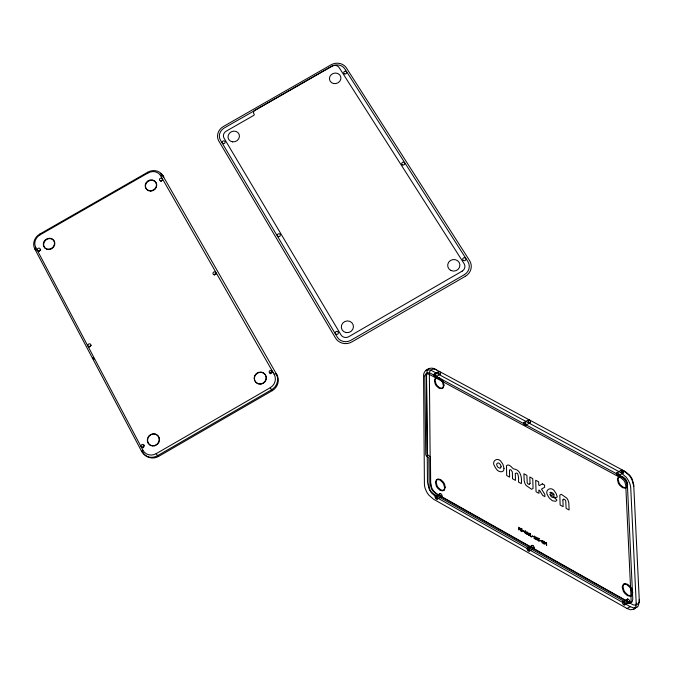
<?xml version="1.0" encoding="UTF-8"?>
<svg xmlns="http://www.w3.org/2000/svg" width="673" height="673" viewBox="0 0 673 673"><rect width="100%" height="100%" fill="white"/><g stroke="black" fill="none" stroke-linecap="round" stroke-linejoin="round"><path stroke-width="1.01" d="M424.882 375.946L425.504 374.398A2.019 1.952 -7.9 0 1 426.707 373.7L428.945 374.18L621.061 477.998L623.543 480.11A10.675 10.196 27.1 0 1 624.906 482.23L625.755 485.309L631.139 600.316L630.525 602.697A2.229 2.12 41.4 0 1 629.247 603.445M534.32 536.549C533.05 534.959 537.247 537.693 534.497 538.198L535.506 539.157L533.958 538.282L534.858 537.298M39.825 234.053L39.951 234.894A9.607 8.699 -38.4 0 0 35.719 247.353L34.777 248.926L141.7 451.49L142.836 452.18A12.08 11.433 -49.1 0 0 158.651 456.361L272.178 390.702A11.963 11.475 -34.7 0 0 276.839 374.718L162.773 175.552A11.399 10.389 -30.8 0 0 147.757 172.212L39.825 234.053A11.475 10.389 -38.4 0 0 34.777 248.926L36.207 250.263M635.278 607.643L635.085 607.938A4.787 4.551 41.7 0 1 633.697 609.233L630.542 609.763L627.059 608.518L433.454 499.164L428.869 495.151A21.435 21.166 12.2 0 1 425.858 490.137A16.413 16.219 11.2 0 1 424.411 483.996L423.569 375.862C423.073 370.234 430.518 366.129 435.145 369.149L625.419 471.655L629.785 475.365A18.768 17.935 27.1 0 1 632.183 479.083L633.697 484.493L639.35 601.797L638.054 606.331L633.697 609.242M156.161 453.678L270.243 387.707A10.053 9.641 -34.7 0 0 274.163 374.281L276.182 373.759A12.005 11.517 -34.7 0 1 271.505 389.793L157.566 455.68L156.161 453.678A10.154 9.607 -49 0 1 142.878 450.17L141.7 451.49A12.122 11.466 -49.1 0 0 157.566 455.68L158.651 456.361M429.063 368.644L427.128 370.882L426.531 374.146L427.481 482.238L428.987 488.59A21.553 21.267 12.5 0 0 431.595 492.981L436.491 497.397L630.206 606.676L633.73 607.921L636.894 607.349M443.339 490.533L443.97 490.163M442.085 388.363L442.75 387.976M435.742 377.948L436.382 377.578M623.509 584.4L624.258 583.962A2.372 2.263 39.8 0 1 625.007 583.693L627.631 584.299L630.34 586.679A11.777 11.222 40.8 0 1 631.829 589.052L632.771 592.72L631.981 595.176A2.339 2.229 40.5 0 1 630.761 595.815L628.018 595.134L625.234 592.568A11.786 11.205 39.4 0 1 623.863 590.271L623.005 586.763L623.795 584.324A2.33 2.221 39.7 0 1 624.258 583.962M630.929 595.883L631.518 595.538M622.811 601.881L627.446 599.163M624.687 604.884L629.179 602.251M629.962 603.185L631.611 602.217M627.059 608.518L630.206 606.676M616.72 473.599A0.976 0.934 25.4 0 1 616.939 472.69L621.499 470.09A0.976 0.934 25.2 0 1 622.432 470.259L622.811 470.503A2.835 2.709 25.4 0 1 623.535 471.63L623.61 471.916A1.026 0.976 25.4 0 1 623.375 472.968A0.976 0.934 25.4 0 1 622.399 472.749M426.076 370.369L427.986 369.805L430.476 370.133A9.935 9.632 -7.7 0 1 432.175 370.873L620.817 472.614L623.879 470.822L629.104 475.264A22.445 21.46 27.3 0 1 631.972 479.714L633.781 486.184M618.798 475.567L623.333 472.926M618.622 476.854L619.353 476.425A2.297 2.196 26.1 0 1 620.085 476.164L622.66 476.72L625.31 478.983A11.407 10.903 27 0 1 626.765 481.245L627.682 484.762L626.908 487.126A2.271 2.162 27.1 0 1 626.454 487.479L625.873 487.816M532.006 545.424L527.447 548.091A1.026 1.001 38.3 0 1 528.465 548.36M528.196 550.724A1.026 1.001 38.4 0 0 529.23 551.061L533.58 548.453M530.459 421.71L530.383 421.433A2.742 2.65 13 0 0 529.693 420.339L529.365 420.07A0.942 0.909 12.9 0 0 528.414 419.893L523.981 422.526A0.993 0.959 12.8 0 1 524.974 422.779M525.706 425.286L530.164 422.694A0.993 0.959 13.1 0 0 530.391 421.727M436.752 479.706L437.475 479.285M435.515 496.237L439.999 493.629A0.942 0.934 16.1 0 1 440.891 493.805L441.252 494.041A2.734 2.709 16.5 0 1 441.917 495.16M436.205 498.794A0.993 0.976 17 0 0 437.206 499.122L441.48 496.565M426.034 373.952L427.591 373.052A2.019 1.952 -7.6 0 1 428.247 372.808L430.501 373.279L622.676 477.056L625.15 479.176A10.675 10.196 27 0 1 626.513 481.296L627.371 484.367L632.78 599.357L632.166 601.738A2.229 2.12 41.2 0 1 630.887 602.486L629.062 602.2A5.468 5.199 40.9 0 1 628.447 601.898L434.994 492.905L432.663 490.81A10.238 10.12 11.7 0 1 431.418 488.724L430.703 485.696L430.426 457.472A1.565 1.548 -0.5 0 0 429.769 456.445L428.272 455.335A5.182 5.098 -0.3 0 1 427.33 453.753L426.404 375.652A4.955 4.795 -7.1 0 1 426.438 375.046L427.061 373.498A2.019 1.952 -7.6 0 1 427.591 373.052M434.253 374.095L438.628 371.555A0.917 0.892 -5.8 0 1 439.503 371.715L439.856 371.933A2.667 2.583 -5.9 0 1 440.504 372.993L440.571 373.271M435.212 374.331A0.967 0.934 -6.5 0 0 434.236 374.037A0.917 0.892 -6.4 0 0 433.976 374.92L434.009 375.324A2.667 2.583 -6.1 0 0 434.665 376.384L434.876 376.569A0.967 0.934 -6.2 0 0 435.902 376.83L440.268 374.23A0.967 0.934 -5.6 0 0 440.512 373.288M39.951 234.894L148.102 172.927A9.548 8.699 -30.8 0 1 160.67 175.729L162.773 175.552L163.775 177.134A11.357 10.364 -30.8 0 0 160.393 173.684M526.749 533.066L527.338 532.898M542.127 541.698L542.716 541.529M544.053 542.783L544.642 542.615M526.757 533.403L527.346 533.235M542.135 542.026L542.724 541.866M544.062 543.111L544.659 542.943M629.263 603.437L627.413 603.168A5.468 5.199 41 0 1 626.799 602.865L433.404 493.831L431.073 491.736A10.238 10.129 11.6 0 1 429.837 489.65L429.122 486.621L428.852 458.389A1.565 1.548 -1 0 0 428.196 457.362L426.699 456.252A5.182 5.098 -0.7 0 1 425.757 454.67L424.848 376.552A4.947 4.795 -7.3 0 1 424.882 375.946M534.488 536.448L534.951 537.046M528.827 533.26C531.51 534.892 526.572 531.14 528.97 534.412A1.842 1.792 35.4 0 1 529.331 534.791L529.407 535.069M529.205 535.237L528.162 534.244M436.575 369.923C433.404 367.525 428.751 370.083 429.374 374.095L430.384 482.213L431.637 487.53A18.02 17.784 12.4 0 0 433.824 491.206L437.921 494.891L631.619 604.026C635.026 606.802 640.174 603.975 639.249 599.559M550.077 494.605L555.831 497.776L557.261 496.943L556.386 494.167A12.476 12.097 27.6 0 0 555.006 491.904C552.011 485.637 543.666 489.641 547.898 495.707A12.476 12.055 26.5 0 0 549.462 498.213L552.331 500.72L555.385 501.292A2.456 2.381 27.9 0 0 556.403 500.72L556.924 500.005L553.988 497.389A1.06 1.026 27.4 0 1 553.484 497.675L551.759 497.103A4.989 4.82 26.8 0 1 550.093 494.605M519.421 528.002L519.438 528.818M620.817 472.614L626.1 477.14A22.402 21.427 27.5 0 1 628.977 481.675A17.119 16.362 27.4 0 1 630.744 487.975L636.195 603.168M622.365 472.791L622.02 472.513A2.835 2.709 25.2 0 1 621.297 471.386L621.221 471.1A1.026 0.976 25.2 0 1 621.457 470.048M439.36 374.104L439.04 373.851A2.667 2.583 -5.5 0 1 438.392 372.783L438.325 372.514M628.439 599.323L628.792 599.609A2.944 2.801 41.5 0 1 629.533 600.804L629.617 601.107M628.338 602.007L627.985 601.712A2.953 2.801 41.2 0 1 627.236 600.518L627.16 600.223M532.957 545.576L533.302 545.853A2.835 2.759 37.8 0 1 534.009 547.014L534.076 547.3M440.748 496.304L440.42 496.035A2.734 2.709 16.5 0 1 439.755 494.916L439.688 494.63M617.73 475.348L617.494 475.155A2.835 2.709 25.5 0 1 616.771 474.028L616.67 473.607M525.024 422.737L525.243 422.922A2.742 2.65 12.9 0 1 525.933 424.024L526.017 424.427A0.942 0.909 13 0 1 525.748 425.319M524.662 425.075L524.444 424.89A2.742 2.65 12.9 0 1 523.754 423.788L523.67 423.384A0.942 0.909 12.8 0 1 523.939 422.493M435.263 374.289L435.481 374.474A2.667 2.583 -6.6 0 1 436.129 375.534L436.205 375.929A0.917 0.892 -6.3 0 1 435.927 376.804M623.585 604.64L623.341 604.43A2.944 2.801 41.7 0 1 622.601 603.235L622.5 602.798A1.01 0.967 41.8 0 1 622.769 601.839M528.515 548.318L528.742 548.52A2.835 2.759 38.6 0 1 529.441 549.673L529.533 550.102M528.145 550.766L527.918 550.564A2.835 2.759 38.1 0 1 527.22 549.412L527.127 548.983A0.976 0.951 38.2 0 1 527.405 548.049M436.146 498.836L435.927 498.643A2.734 2.709 16.5 0 1 435.263 497.524L435.187 497.111M528.456 535.035L529.811 535.523L528.625 533.453M272.178 390.702L270.243 387.707M276.182 373.759L276.839 374.718M160.67 175.729L274.163 374.281M35.719 247.353L142.878 450.17M92.95 357.708L93.926 359.559M147.757 172.212L148.102 172.927M531.704 546.459L531.771 546.745A2.835 2.759 37.3 0 0 532.478 547.906L532.823 548.184A0.976 0.951 37.7 0 0 533.798 548.386M619.11 474.692L619.009 474.272A2.835 2.709 25.6 0 0 618.285 473.144L618.05 472.942A1.026 0.976 25.5 0 0 616.956 472.665M624.998 603.959L624.897 603.521A2.944 2.81 42 0 0 624.149 602.327L623.913 602.116A1.068 1.018 41.8 0 0 622.794 601.813M437.517 498.188L437.433 497.768A2.734 2.709 16.5 0 0 436.769 496.649M143.021 447.882A1.582 1.497 -49.4 0 1 144.308 445.425M270.285 373.851A1.565 1.506 -33.4 0 1 272.952 372.304M214.283 274.87A1.531 1.43 -31.3 0 1 216.437 273.894M89.829 346.915A1.539 1.43 -42.7 0 1 91.183 345.358M39.48 251.323A1.497 1.363 -38.9 0 1 40.767 250.112M161.057 181.39A1.489 1.363 -30.3 0 1 162.538 180.448M439.747 494.605A0.993 0.976 16.1 0 1 439.949 493.587M441.69 496.497A0.942 0.934 17 0 1 440.773 496.27M441.925 495.471A0.993 0.976 17 0 1 441.724 496.489M531.763 546.434A1.026 0.993 37.4 0 1 531.956 545.382A0.976 0.951 37.5 0 1 532.923 545.61M534.017 547.326A1.026 1.001 37.7 0 1 533.824 548.377M627.228 600.198A1.068 1.01 41.2 0 1 627.396 599.113M627.429 599.105A1.01 0.967 41.3 0 1 628.405 599.357M628.372 601.965A1.018 0.967 41.4 0 0 629.339 602.217A1.068 1.018 41.4 0 0 629.549 601.132M619.353 476.425A2.263 2.154 26.1 0 0 618.899 476.787L618.117 479.134L619.034 482.65A11.424 10.877 26.3 0 0 620.489 484.913L623.139 487.185L625.722 487.748A2.305 2.196 27.1 0 0 626.454 487.479M528.465 535.027A1.447 1.405 35 0 1 528.145 534.244M438.392 372.497A0.967 0.934 -5.8 0 1 438.586 371.513M440.285 374.281A0.917 0.892 -5.6 0 1 439.393 374.07M437.467 498.197A0.942 0.934 17.1 0 1 437.223 499.097M435.229 497.095A0.942 0.934 16 0 1 435.473 496.194M435.498 496.178A0.984 0.976 16 0 1 436.499 496.497M529.491 550.119A0.976 0.951 38.5 0 1 529.256 551.036M525.722 425.344A0.993 0.959 13 0 1 524.713 425.033M528.196 420.903A0.993 0.959 12.9 0 1 528.381 419.902M530.173 422.745A0.942 0.909 13.1 0 1 529.256 422.526L528.894 422.299A2.742 2.65 13 0 1 528.204 421.205M617.78 475.306A1.026 0.976 25.6 0 0 618.824 475.634A0.976 0.934 25.6 0 0 619.059 474.701M623.635 604.59A1.068 1.018 41.9 0 0 624.704 604.943A1.01 0.967 41.9 0 0 624.948 603.975M636.111 603.168A8.724 8.295 41.7 0 1 635.354 607.685M562.897 499.904L563.124 506.685L560.146 505.036L559.81 495.101L561.24 494.268L566.691 498.054A10.726 10.381 28.9 0 1 568.037 500.207L568.828 502.874L569.097 509.983L566.111 508.334L565.749 501.023A3.483 3.365 28.5 0 0 565.017 499.778L563.654 499.021L562.897 499.904M444.012 385.183L443.187 387.64A2.128 2.069 -4.5 0 1 442.043 388.237L439.62 387.724L437.172 385.604A10.734 10.398 -4.2 0 1 435.877 383.467L435.12 380.152L435.944 377.915A2.128 2.061 -5.7 0 1 437.088 377.317L439.503 377.831L441.951 379.942A10.726 10.415 -6.1 0 1 443.255 382.079L444.012 385.183M445.257 487.269L444.424 489.818A2.17 2.145 14 0 1 443.246 490.432L440.773 489.868L438.283 487.639A10.953 10.81 12.3 0 1 436.954 485.41L436.188 481.952L437.021 479.639A2.17 2.145 9.6 0 1 438.19 479.025L440.664 479.571L443.145 481.801A10.936 10.827 11 0 1 444.483 484.03L445.257 487.269M435.465 482.373L436.23 485.822A10.953 10.81 12.3 0 0 437.559 488.06L440.049 490.289L442.531 490.853A2.162 2.137 13.9 0 0 443.591 490.339A2.339 2.313 13.8 0 0 443.919 489.969L444.416 488.834A5.199 5.14 12.6 0 0 444.5 487.21L443.759 484.451A10.936 10.835 10.9 0 0 442.43 482.221L439.94 479.992L437.467 479.445A2.17 2.145 9.5 0 0 436.306 480.051L435.465 482.373M545.105 543.641C542.648 546.627 543.75 537.247 545.105 543.641M434.413 380.565L435.162 383.879A10.734 10.398 -4.3 0 0 436.466 386.008L438.914 388.136L441.337 388.649A2.112 2.053 -4.6 0 0 442.371 388.153A2.297 2.229 -4.7 0 0 442.699 387.791L443.187 386.697A5.098 4.947 -5.2 0 0 443.271 385.133L442.548 382.483A10.726 10.415 -6.3 0 0 441.236 380.354L438.796 378.234A4.602 4.459 -5.8 0 0 437.4 377.721L436.701 377.688A2.347 2.28 -5.8 0 0 436.054 377.814A2.128 2.061 -5.8 0 0 435.238 378.327L434.413 380.565M541.672 540.932C542.842 547.267 544.339 538.383 541.672 540.873M527.8 533.925C525.47 537.02 526.336 527.514 527.8 533.925M530.004 483.55L529.382 484.552L527.901 483.82A3.441 3.348 23.6 0 1 527.186 482.591L526.883 475.374L523.947 473.767L524.158 480.758L524.915 483.399A10.6 10.288 23.3 0 0 526.236 485.527L531.62 489.288L533.041 488.455L532.755 478.612L529.819 476.989L530.004 483.55M622.256 586.965L623.19 590.869A11.786 11.205 39.5 0 0 624.679 593.241L627.387 595.63L630.021 596.244A2.381 2.263 40.5 0 0 630.769 595.975A2.33 2.212 40.5 0 0 631.114 595.723A2.524 2.398 40.5 0 0 631.459 595.327L631.939 594.133A5.603 5.334 40.5 0 0 631.964 592.417L631.081 589.489A11.777 11.222 40.9 0 0 629.591 587.117L626.883 584.736A5.048 4.812 40.1 0 0 625.352 584.139L624.603 584.088A2.583 2.456 39.9 0 0 623.913 584.214A2.33 2.221 39.8 0 0 623.055 584.761L622.256 586.965M501.091 466.81L500.148 468.307L497.961 467.222A5.165 5.039 17.4 0 1 497.002 465.666C495.614 463.436 498.575 461.787 499.862 464A5.165 5.048 17.5 0 1 500.821 465.556L501.091 466.81M504.001 468.416C504.397 473.531 497.801 472.168 496.237 468.837A12.232 11.921 17.4 0 1 494.722 466.372C490.726 460.702 498.5 456.336 501.587 462.385A12.215 11.946 17.6 0 1 503.101 464.841L504.001 468.416M617.393 479.336L618.302 483.071A11.424 10.877 26.3 0 0 619.757 485.342L622.407 487.605L624.981 488.177A2.305 2.196 27.2 0 0 625.722 487.908A2.246 2.145 27.2 0 0 626.058 487.656A2.448 2.33 27.2 0 0 626.395 487.277L626.866 486.125A5.426 5.174 27 0 0 626.891 484.484L626.033 481.675A11.407 10.903 27 0 0 624.578 479.412L621.928 477.149A4.896 4.669 26.5 0 0 620.43 476.593L619.69 476.551A2.499 2.381 26.2 0 0 619.009 476.677A2.263 2.154 26.2 0 0 618.176 477.207L617.393 479.336M520.237 528.919L519.119 529.028L519.144 529.962L518.706 529.718L518.639 527.169L520.237 528.919M515.308 473.548L515.459 480.371L512.532 478.755L512.338 471.908L510.866 469.788L509.848 469.695L509.469 470.326L509.612 477.14L506.693 475.525L506.458 465.75L507.871 464.925C511.152 464.967 512.271 469.552 515.072 469.199C521.087 470.721 521.987 478.511 521.323 483.609L518.387 481.986C518.799 481.86 518.967 470.208 515.308 473.548M550.077 492.821L554.216 495.269A5.123 4.963 27.3 0 0 552.886 493.09L550.792 492.207A1.052 1.018 26.7 0 0 550.312 492.476L550.077 492.821M536.726 537.963L536.213 538.61L536.751 538.913L536.726 537.963M525.209 531.502L524.704 532.15L525.234 532.452L525.209 531.502M536.701 537.298L535.817 538.779L537.214 540.108L536.701 537.298M525.184 530.837L524.301 532.318L525.697 533.647L525.184 530.837M542.337 483.879L539.485 485.536L538.753 485.132L538.652 481.851L535.7 480.228L536.045 491.727L538.997 493.359L538.896 490.07L539.637 490.474L542.699 495.404L544.92 496.632L544.844 494.436L541.521 489.086L544.625 487.277L544.558 485.098L542.337 483.879M462.141 271.152L348.723 336.719A5.712 5.477 -21.1 0 1 340.967 334.86L224.025 138.116A5.426 4.947 -25 0 1 226.204 131.176L253.738 115.394A0.934 0.85 -23 0 0 254.108 114.2L253.839 113.762A2.801 2.549 -22.8 0 1 254.949 110.195L331.831 66.139A5.426 4.904 -17.5 0 1 339.158 67.611L464.118 263.681A5.737 5.426 -6.9 0 1 462.141 271.152M464.378 274.668L350.86 340.311A10.053 9.641 -21.1 0 1 337.215 337.03L220.458 140.161A9.548 8.699 -25 0 1 224.286 127.954L331.924 66.282A9.548 8.64 -17.4 0 1 344.82 68.882L467.853 261.519A10.087 9.54 -6.9 0 1 464.378 274.668M465.396 276.275L351.836 341.943A12.021 11.525 -21.1 0 1 335.507 338.014L218.548 140.581A11.416 10.406 -25 0 1 223.411 126.499L331.015 64.844A11.424 10.339 -17.4 0 1 346.082 67.443L469.552 260.535A12.072 11.416 -6.9 0 1 465.396 276.275M546.543 542.825L545.559 542.665L546.653 545.408L546.543 542.825M522.063 529.087L520.54 528.238L520.608 530.787L522.139 531.645L521.037 530.635L521.02 529.92L521.954 530.442L520.995 528.885L522.063 529.087M530.56 533.857L530.122 533.613L530.198 536.171L531.704 537.012L530.627 536.019L530.56 533.857M539.191 538.694L537.87 537.954L538.375 540.369L537.946 540.52L539.266 541.26L538.812 540.612L539.191 538.694M523.998 531.384L522.702 530.66L523.998 531.384M533.588 536.768L532.284 536.036L533.588 536.768M541.277 541.084L539.973 540.352L541.277 541.084M260.602 383.904A6.107 5.847 -35.1 0 0 265.196 374.499A6.107 5.847 -35.1 0 0 254.781 375.601A6.107 5.847 -35.1 0 0 260.602 383.904M260.771 384.123A6.099 5.847 -35.1 0 0 265.355 374.726A6.099 5.847 -35.1 0 0 254.958 375.837A6.099 5.847 -35.1 0 0 260.771 384.123M143.004 447.419A1.59 1.506 -49.4 0 0 143.77 444.803A1.59 1.506 -49.4 0 0 141.17 445.568A1.59 1.506 -49.4 0 0 143.004 447.419M270.723 373.414A1.573 1.506 -33.4 0 0 272.119 371.101A1.573 1.506 -33.4 0 0 269.427 371.143A1.573 1.506 -33.4 0 0 270.723 373.414M214.418 274.777A1.539 1.439 -31.3 0 0 215.797 272.548A1.539 1.439 -31.3 0 0 213.181 272.615A1.539 1.439 -31.3 0 0 214.418 274.777M89.61 346.738A1.548 1.43 -42.7 0 0 90.611 344.298A1.548 1.43 -42.7 0 0 88.037 344.812A1.548 1.43 -42.7 0 0 89.61 346.738M38.815 250.953A1.506 1.363 -38.9 0 0 40.027 248.682A1.506 1.363 -38.9 0 0 37.511 248.976A1.506 1.363 -38.9 0 0 38.815 250.953M160.839 180.928A1.497 1.363 -30.3 0 0 162.201 178.782A1.497 1.363 -30.3 0 0 159.669 178.875A1.497 1.363 -30.3 0 0 160.839 180.928M49.053 249.212A5.847 5.291 -38.3 0 0 53.714 240.429A5.847 5.291 -38.3 0 0 43.947 241.59A5.847 5.291 -38.3 0 0 49.053 249.212M49.381 249.532A5.838 5.291 -38.3 0 0 54.042 240.757A5.838 5.291 -38.3 0 0 44.283 241.91A5.838 5.291 -38.3 0 0 49.381 249.532M150.584 190.745A5.805 5.3 -31.1 0 0 155.867 182.417A5.805 5.3 -31.1 0 0 146.041 182.77A5.805 5.3 -31.1 0 0 150.584 190.745M150.836 191.115A5.805 5.291 -31.1 0 0 156.111 182.787A5.805 5.291 -31.1 0 0 146.293 183.14A5.805 5.291 -31.1 0 0 150.836 191.115M154.655 445.568A6.166 5.83 -48.4 0 0 157.6 435.423A6.166 5.83 -48.4 0 0 147.53 438.409A6.166 5.83 -48.4 0 0 154.655 445.568M154.916 445.736A6.158 5.821 -48.4 0 0 157.861 435.599A6.158 5.821 -48.4 0 0 147.791 438.586A6.158 5.821 -48.4 0 0 154.916 445.736M346.25 332.597A6.107 5.847 -20.7 0 0 353.115 324.706A6.107 5.847 -20.7 0 0 342.784 323.082A6.107 5.847 -20.7 0 0 346.25 332.597M333.547 83.519A5.805 5.266 -17.5 0 0 340.774 76.806A5.805 5.266 -17.5 0 0 331.209 74.711A5.805 5.266 -17.5 0 0 333.547 83.519M232.538 141.835A5.805 5.291 -24.7 0 0 239.176 134.482A5.805 5.291 -24.7 0 0 229.485 133.178A5.805 5.291 -24.7 0 0 232.538 141.835M344.786 73.921A1.497 1.354 -16.9 0 0 346.645 72.196A1.497 1.354 -16.9 0 0 344.172 71.649A1.497 1.354 -16.9 0 0 344.786 73.921M223.486 143.652A1.497 1.363 -25.5 0 0 225.018 141.633A1.497 1.363 -25.5 0 0 222.477 141.515A1.497 1.363 -25.5 0 0 223.486 143.652M278.529 236.644A1.539 1.439 -24.5 0 0 280.271 234.675A1.539 1.439 -24.5 0 0 277.697 234.297A1.539 1.439 -24.5 0 0 278.529 236.644M402.706 164.935A1.539 1.422 -13.2 0 0 404.784 163.32A1.539 1.422 -13.2 0 0 402.311 162.504A1.539 1.422 -13.2 0 0 402.706 164.935M463.588 260.569A1.582 1.489 -6.5 0 0 465.876 259.105A1.582 1.489 -6.5 0 0 463.419 257.986A1.582 1.489 -6.5 0 0 463.588 260.569M336.525 334.388A1.573 1.506 -22.4 0 0 338.3 332.353A1.573 1.506 -22.4 0 0 335.634 331.932A1.573 1.506 -22.4 0 0 336.525 334.388M451.053 270.529A6.124 5.796 -7.5 0 0 459.895 264.868A6.124 5.796 -7.5 0 0 450.405 260.518A6.124 5.796 -7.5 0 0 451.053 270.529"/></g></svg>
